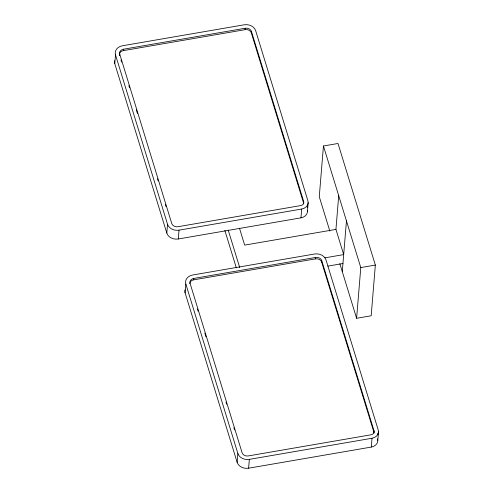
<?xml version="1.0" encoding="UTF-8"?>
<svg xmlns="http://www.w3.org/2000/svg" width="493" height="493" viewBox="0 0 493 493"><rect width="100%" height="100%" fill="white"/><g stroke="black" fill="none" stroke-linecap="round" stroke-linejoin="round"><path stroke-width="0.74" d="M114.777 63.659L115.498 54.834A9.484 7.623 4.7 0 1 122.4 45.775L244.177 24.804A9.484 7.623 4.7 0 1 255.664 30.695L307.922 200.854A8.566 6.884 4.7 0 1 301.691 209.032L300.964 217.851L178.3 238.982A9.484 7.623 4.7 0 1 166.807 233.09L114.777 63.659A9.484 7.623 4.7 0 1 114.598 60.676M303.694 203.874A4.197 3.371 4.7 0 0 303.571 202.993L303.688 201.582L251.43 31.423A5.115 4.11 4.7 0 0 245.231 28.249L123.453 49.22A5.115 4.11 4.7 0 0 119.737 54.107L119.62 55.518A5.115 4.11 4.7 0 1 119.497 54.982M119.522 53.91A5.115 4.11 4.7 0 1 123.342 50.631L123.453 49.22M166.807 233.09L167.534 224.266L115.498 54.834M178.3 238.982L179.021 230.157A9.484 7.623 4.7 0 1 167.534 224.266M185.109 292.873L185.83 284.048A9.484 7.623 4.7 0 1 192.732 274.995L314.509 254.018A9.484 7.623 4.7 0 1 325.996 259.91L378.254 430.069A8.566 6.884 4.7 0 1 372.024 438.246L371.297 447.071L248.626 468.196A9.484 7.623 4.7 0 1 237.139 462.305L185.109 292.873A9.484 7.623 4.7 0 1 184.93 289.89M189.799 283.66A5.115 4.11 4.7 0 1 193.669 279.845L193.786 278.434L315.563 257.463A5.115 4.11 4.7 0 1 321.763 260.643L374.014 430.796L373.904 432.207A4.197 3.371 4.7 0 1 374.027 433.088M303.571 202.993L251.313 32.834A5.115 4.11 4.7 0 0 245.12 29.66L245.231 28.249M251.313 32.834L251.43 31.423M237.139 462.305L237.866 453.48L185.83 284.048M248.626 468.196L249.353 459.371A9.484 7.623 4.7 0 1 237.866 453.48M307.379 207.467L307.496 206M307.447 211.472L308.174 202.648M339.85 263.706L356.612 318.293L371.18 315.785L375.346 265.061L338.007 143.481L323.445 145.99L319.273 196.713L329.829 231.069M373.904 432.207L321.646 262.054A5.115 4.11 4.7 0 0 315.446 258.874L315.563 257.463M321.646 262.054L321.763 260.643M324.825 257.851L343.683 254.604L335.943 229.393L338.709 195.696M342.284 271.631L346.456 220.907M356.612 318.293L360.784 267.57L323.445 145.99M377.891 434.481L378.008 433.008M377.78 440.687L378.507 431.862M123.342 50.631L245.12 29.66M179.021 230.157L301.691 209.032M335.943 229.393L244.664 245.113L239.462 228.185M193.669 279.845L315.446 258.874M327.863 266.115L342.949 263.515M360.784 267.57L375.346 265.061M249.353 459.371L372.024 438.246M228.204 230.077L239.721 267.588M224.845 230.434L236.338 267.878M119.737 54.107L171.767 223.539A5.115 4.11 4.7 0 0 177.967 226.718L300.631 205.587A4.197 3.371 4.7 0 0 303.688 201.582M120.97 59.918L121.648 62.118M128.852 85.591L129.53 87.791M136.29 109.797L137.411 113.464M157.464 178.743L158.136 180.943M165.346 204.41L166.024 206.61M197.385 308.938L198.063 311.138M204.817 333.145L205.945 336.811M225.991 402.091L226.669 404.291M233.873 427.758L234.551 429.958M377.527 438.887A8.566 6.884 4.7 0 1 371.297 447.071M374.014 430.796A4.197 3.371 4.7 0 1 370.964 434.808L248.299 455.933A5.115 4.11 4.7 0 1 242.1 452.753L190.064 283.321A5.115 4.11 4.7 0 1 193.786 278.434M307.398 210.566A8.566 6.884 4.7 0 1 300.964 217.851"/></g></svg>
